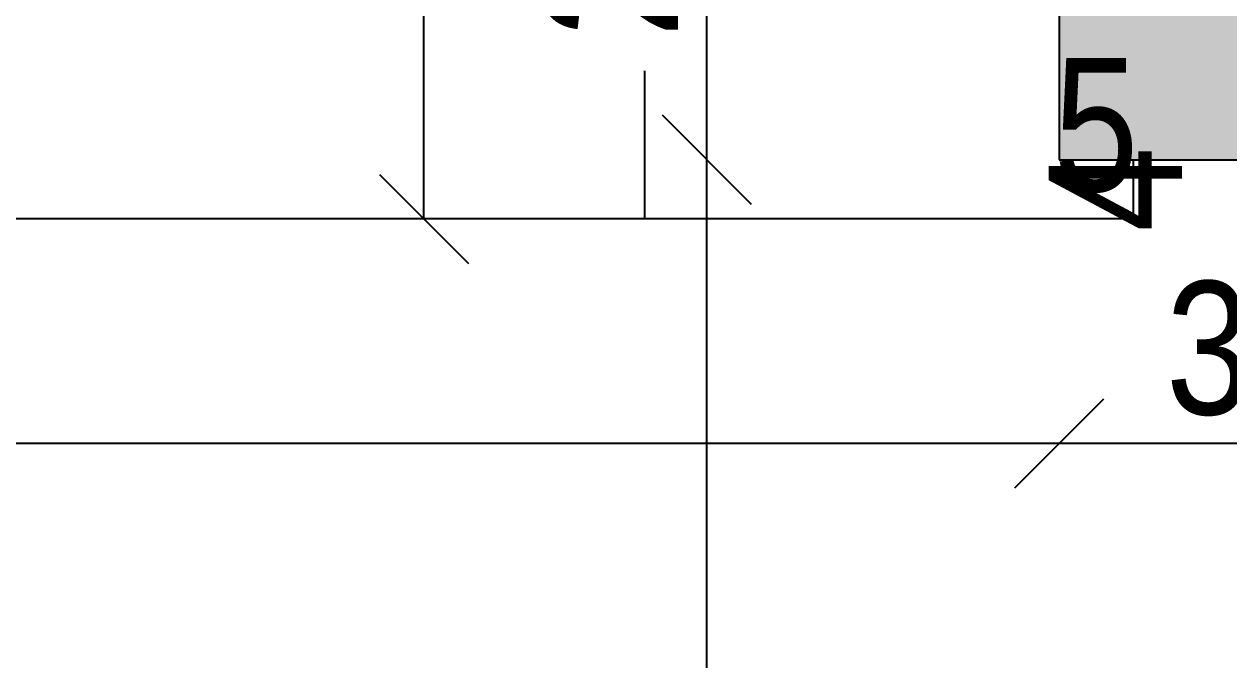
# Model space of a CAD drawing. Header units: metres. Extents: x 493 to 630, y -132 to -15.
# Drawn here: x 537.835 to 538.65, y -80.457 to -80.028 of the extents above; entities that cross this region are included whole.
import ezdxf

# ---------------------------------------------------------------- set-up
doc = ezdxf.new("R2010")
doc.units = ezdxf.units.M
doc.header["$MEASUREMENT"] = 0
doc.header["$PDMODE"] = 3
doc.linetypes.add('HIDDEN2', pattern=[0.1875, 0.125, -0.0625])
for name, color, linetype in [('a_caramida', 2, 'Continuous'), ('a_cote_50', 9, 'Continuous'), ('a_pereti_hasuri', 253, 'Continuous'), ('a_punctat', 40, 'HIDDEN2'), ('a_vederi', 74, 'Continuous')]:
    doc.layers.add(name, color=color, linetype=linetype)
doc.layers.add('a_suprafete', color=7, linetype='Continuous', plot=False)
doc.styles.get("Standard").update_dxf_attribs({"font": 'ARIALN.TTF'})
doc.dimstyles.new('50 cote', dxfattribs={"dimtxt": 0.09, "dimasz": 0.06, "dimexe": 0, "dimexo": 0, "dimgap": 0.018, "dimtad": 1, "dimdec": 1, "dimlfac": 100, "dimrnd": 0.5, "dimdsep": 46, "dimtxsty": 'Standard', "dimblk": 'OBLIQUE', "dimcen": 0.00045, "dimclrd": 256, "dimclrt": 4, "dimadec": 1, "dimazin": 0, "dimtfac": 1, "dimtdec": 1, "dimtix": 1, "dimtofl": 0, "dimtmove": 0, "dimatfit": 3, "dimldrblk": 'OBLIQUE', "dimfxl": 0, "dimtolj": 1, "dimtzin": 0, "dimarcsym": 0})

# ---------------------------------------------------------------- blocks, each defined once
blk = doc.blocks.new('_Oblique')
at = {"color": 0, "linetype": 'ByBlock', "lineweight": -2}
blk.add_line((-0.5, -0.5), (0.5, 0.5), dxfattribs=at)
blk = doc.blocks.new('*D280')
at = {"layer": 'a_cote_50', "lineweight": -2, "ltscale": 0.3}
blk.add_line((538.29683, -82.55533), (538.29683, -80.11958), dxfattribs=at)
at = {"layer": 'Defpoints', "color": 0, "ltscale": 0.3}
for p in [(538.29589, -80.11958), (538.29683, -80.11958), (538.01589, -82.55533)]:
    blk.add_point(p, dxfattribs=at)
at = {"layer": 'a_cote_50', "lineweight": -2, "ltscale": 0.3, "xscale": 0.06, "yscale": 0.06, "zscale": 0.06}
for p, rotation in [((538.29683, -80.11958), 90), ((538.29683, -82.55533), 270)]:
    blk.add_blockref('_Oblique', p, dxfattribs=dict(at, rotation=rotation))
at = {"layer": 'a_cote_50', "color": 4, "ltscale": 0.3, "insert": (538.23287, -81.33745), "char_height": 0.09, "attachment_point": 5, "rotation": 90}
blk.add_mtext('\\A1;243.5', dxfattribs=at)
blk = doc.blocks.new('*D281')
at = {"layer": 'a_cote_50', "lineweight": -2, "ltscale": 0.3}
blk.add_line((538.87979, -80.31123), (538.53479, -80.31123), dxfattribs=at)
at = {"layer": 'Defpoints', "color": 0, "ltscale": 0.3}
for p in [(538.53479, -80.11958), (538.87979, -80.11958), (538.53479, -80.31123)]:
    blk.add_point(p, dxfattribs=at)
at = {"layer": 'a_cote_50', "lineweight": -2, "ltscale": 0.3, "xscale": 0.06, "yscale": 0.06, "zscale": 0.06, "rotation": 180}
blk.add_blockref('_Oblique', (538.53479, -80.31123), dxfattribs=at)
at = {"layer": 'a_cote_50', "lineweight": -2, "ltscale": 0.3, "xscale": 0.06, "yscale": 0.06, "zscale": 0.06}
blk.add_blockref('_Oblique', (538.87979, -80.31123), dxfattribs=at)
at = {"layer": 'a_cote_50', "color": 4, "ltscale": 0.3, "insert": (538.70729, -80.24728), "char_height": 0.09, "attachment_point": 5}
blk.add_mtext('\\A1;34.5', dxfattribs=at)
blk = doc.blocks.new('*D282')
at = {"layer": 'a_cote_50', "lineweight": -2, "ltscale": 0.3}
blk.add_line((538.53479, -80.31123), (536.46479, -80.31123), dxfattribs=at)
at = {"layer": 'Defpoints', "color": 0, "ltscale": 0.3}
for p in [(536.46479, -80.11958), (538.53479, -80.11958), (536.46479, -80.31123)]:
    blk.add_point(p, dxfattribs=at)
at = {"layer": 'a_cote_50', "lineweight": -2, "ltscale": 0.3, "xscale": 0.06, "yscale": 0.06, "zscale": 0.06, "rotation": 180}
blk.add_blockref('_Oblique', (536.46479, -80.31123), dxfattribs=at)
at = {"layer": 'a_cote_50', "lineweight": -2, "ltscale": 0.3, "xscale": 0.06, "yscale": 0.06, "zscale": 0.06}
blk.add_blockref('_Oblique', (538.53479, -80.31123), dxfattribs=at)
at = {"layer": 'a_cote_50', "color": 4, "ltscale": 0.3, "char_height": 0.09, "attachment_point": 5}
for s, insert in [('\\A1;207', (537.49979, -80.24728)), ('\\A1;217', (537.49979, -80.37441))]:
    blk.add_mtext(s, dxfattribs=dict(at, insert=insert))
blk = doc.blocks.new('*D290')
at = {"layer": 'a_cote_50', "lineweight": -2, "ltscale": 0.3}
blk.add_line((538.29683, -80.11958), (538.29683, -79.83958), dxfattribs=at)
at = {"layer": 'Defpoints', "color": 0, "ltscale": 0.3}
for p in [(538.29683, -79.83958), (538.53479, -79.83958), (538.53479, -80.11958)]:
    blk.add_point(p, dxfattribs=at)
at = {"layer": 'a_cote_50', "lineweight": -2, "ltscale": 0.3, "xscale": 0.06, "yscale": 0.06, "zscale": 0.06}
for p, rotation in [((538.29683, -79.83958), 90), ((538.29683, -80.11958), 270)]:
    blk.add_blockref('_Oblique', p, dxfattribs=dict(at, rotation=rotation))
at = {"layer": 'a_cote_50', "color": 4, "ltscale": 0.3, "insert": (538.23287, -79.97958), "char_height": 0.09, "attachment_point": 5, "rotation": 90}
blk.add_mtext('\\A1;28', dxfattribs=at)
blk = doc.blocks.new('*D291')
at = {"layer": 'a_cote_50', "lineweight": -2, "ltscale": 0.3}
blk.add_line((538.10565, -80.15958), (538.10565, -79.62958), dxfattribs=at)
at = {"layer": 'Defpoints', "color": 0, "ltscale": 0.3}
for p in [(538.10565, -79.62958), (538.146, -79.62958), (538.146, -80.15958)]:
    blk.add_point(p, dxfattribs=at)
at = {"layer": 'a_cote_50', "lineweight": -2, "ltscale": 0.3, "xscale": 0.06, "yscale": 0.06, "zscale": 0.06}
for p, rotation in [((538.10565, -79.62958), 90), ((538.10565, -80.15958), 270)]:
    blk.add_blockref('_Oblique', p, dxfattribs=dict(at, rotation=rotation))
at = {"layer": 'a_cote_50', "color": 4, "ltscale": 0.3, "insert": (538.0417, -79.95424), "char_height": 0.09, "attachment_point": 5, "rotation": 90}
blk.add_mtext('\\A1;53', dxfattribs=at)
blk = doc.blocks.new('*D292')
at = {"layer": 'Defpoints', "color": 0, "ltscale": 0.3}
for p in [(538.58479, -80.11958), (538.58479, -80.15958), (538.63581, -80.15958)]:
    blk.add_point(p, dxfattribs=at)
at = {"layer": 'a_cote_50', "color": 4, "ltscale": 0.3, "insert": (538.57281, -80.13958), "char_height": 0.09, "attachment_point": 5, "rotation": 90}
blk.add_mtext('\\A1;4', dxfattribs=at)
blk = doc.blocks.new('*D293')
at = {"layer": 'Defpoints', "color": 0, "ltscale": 0.3}
for p in [(538.53479, -80.10078), (538.58479, -80.10078), (538.53479, -80.16031)]:
    blk.add_point(p, dxfattribs=at)
at = {"layer": 'a_cote_50', "color": 4, "ltscale": 0.3, "insert": (538.55979, -80.09654), "char_height": 0.09, "attachment_point": 5}
blk.add_mtext('\\A1;5', dxfattribs=at)

msp = doc.modelspace()

# ---------------------------------------------------------------- hatches: boundary and pattern name
at = {"layer": 'a_pereti_hasuri', "ltscale": 0.3}
h = msp.add_hatch(dxfattribs=at)
h.set_pattern_fill('ANSI33', color=256, scale=0.25, style=0)
h.set_pattern_definition([(45, (-4876.954644, 8292.469365), (-0.04419417382, 0.04419417382), []), (45, (-4876.91045, 8292.469365), (-0.04419417382, 0.04419417382), [0.03125, -0.015625])])
h.paths.add_polyline_path([(533.44479, -79.38958), (533.44479, -80.11958), (532.51979, -80.11958), (532.51979, -79.38958)])
h.paths.add_polyline_path([(536.46479, -79.38958), (536.46479, -80.11958), (535.52479, -80.11958), (535.52479, -79.38958)])
h.paths.add_polyline_path([(538.14479, -89.60958), (538.18979, -89.60958), (538.18979, -89.68458), (539.23832, -89.68458), (539.23832, -84.30958), (541.58832, -84.30958), (541.58832, -84.55958), (542.08332, -84.55958), (542.08332, -84.31958), (542.54479, -84.31958), (542.54479, -84.08958), (539.24479, -84.08958), (539.24479, -80.13958), (539.76479, -80.13958), (539.76479, -79.38958), (538.53479, -79.38958), (538.53479, -80.11958), (538.87979, -80.11958), (538.87979, -82.53958), (538.20479, -82.53958), (538.20479, -82.76458), (539.1436, -82.76458), (539.1436, -83.73958), (538.20479, -83.73958), (538.20479, -83.84458), (539.00479, -83.84458), (539.00479, -84.53458), (539.12479, -84.53458), (539.12479, -89.23958), (538.14479, -89.23958)])

# ---------------------------------------------------------------- linework, layer by layer
at = {"layer": 'a_caramida', "ltscale": 0.3}
msp.add_lwpolyline([(539.76479, -79.38958), (538.53479, -79.38958), (538.53479, -79.38958), (538.53479, -80.11958), (538.87979, -80.11958), (538.87979, -82.53958), (538.20479, -82.53958), (538.20479, -82.76458), (539.1436, -82.76458), (539.1436, -83.73958), (538.20479, -83.73958), (538.20479, -83.84458), (539.00479, -83.84458), (539.00479, -84.53458), (539.12479, -84.53458), (539.12479, -89.23958), (538.14479, -89.23958), (538.14479, -89.60958), (538.18979, -89.60958), (538.18979, -89.68458), (538.18979, -89.68458), (539.23832, -89.68458)], dxfattribs=at)
at = {"layer": 'a_punctat', "ltscale": 0.5}
msp.add_lwpolyline([(538.25479, -80.15958), (538.25479, -79.83958), (536.76479, -79.83958), (536.76479, -80.15958)], dxfattribs=at)
at = {"layer": 'a_suprafete', "ltscale": 0.3}
msp.add_lwpolyline([(529.65479, -86.31958), (529.65479, -80.11958), (533.44479, -80.11958), (533.44479, -79.82958), (535.52479, -79.82958), (535.52479, -80.11958), (536.46479, -80.11958), (536.46479, -79.83958), (538.53479, -79.83958), (538.53479, -80.11958), (538.87979, -80.11958), (538.87979, -82.53958), (538.20479, -82.53958), (538.20479, -82.76458), (538.20479, -83.73958), (538.20479, -83.84458)], dxfattribs=at)
at = {"layer": 'a_vederi', "ltscale": 0.3}
msp.add_lwpolyline([(538.53479, -80.11958), (538.58479, -80.11958), (538.58479, -80.15958), (536.46479, -80.15958), (536.41479, -80.15958), (536.41479, -80.11958), (536.46479, -80.11958), (536.46479, -79.62958), (538.53479, -79.62958)], close=True, dxfattribs=at)

# ---------------------------------------------------------------- dimensions: what is measured, and where the dimension line sits
at = {"layer": 'a_cote_50', "ltscale": 0.3}
dim = msp.add_linear_dim(base=(538.10565, -79.62958), p1=(538.146, -80.15958), p2=(538.146, -79.62958), angle=270, dimstyle='50 cote', dxfattribs=at)
dim.commit()
dim.dimension.update_dxf_attribs({"geometry": '*D291', "text_midpoint": (538.10565, -79.95424), "dimtype": 128})
for base, p1, p2, angle, picture, middle in [((538.29683, -79.83958), (538.53479, -80.11958), (538.53479, -79.83958), 270, '*D290', (538.23287, -79.97958)), ((538.53479, -80.16031), (538.58479, -80.10078), (538.53479, -80.10078), 180, '*D293', (538.55979, -80.09654)), ((538.29683, -80.11958), (538.01589, -82.55533), (538.29589, -80.11958), 270, '*D280', (538.23287, -81.33745)), ((538.63581, -80.15958), (538.58479, -80.11958), (538.58479, -80.15958), 270, '*D292', (538.57281, -80.13958)), ((538.53479, -80.31123), (538.87979, -80.11958), (538.53479, -80.11958), 180, '*D281', (538.70729, -80.24728))]:
    dim = msp.add_linear_dim(base=base, p1=p1, p2=p2, angle=angle, dimstyle='50 cote', dxfattribs=at)
    dim.commit()
    dim.dimension.update_dxf_attribs({"geometry": picture, "text_midpoint": middle})
dim = msp.add_linear_dim(base=(536.46479, -80.31123), p1=(538.53479, -80.11958), p2=(536.46479, -80.11958), angle=180, text='<>\\X217', dimstyle='50 cote', override={"dimtmove": 1}, dxfattribs=at)
dim.commit()
dim.dimension.update_dxf_attribs({"geometry": '*D282', "text_midpoint": (537.49979, -80.31123)})

doc.saveas('drawing.dxf')
